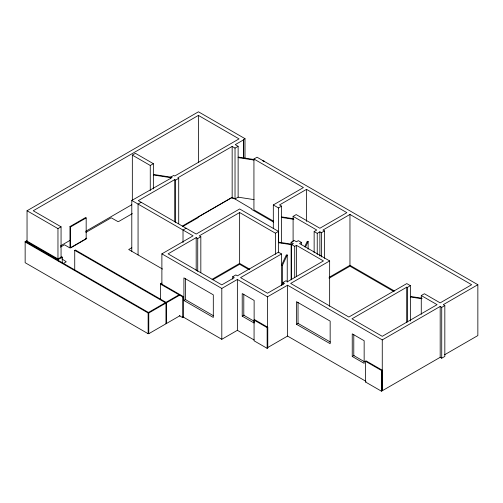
<?xml version="1.0" encoding="UTF-8"?>
<svg xmlns="http://www.w3.org/2000/svg" width="503" height="503" viewBox="0 0 503 503"><rect width="100%" height="100%" fill="white"/><g stroke="black" fill="none" stroke-linecap="round" stroke-linejoin="round"><path stroke-width="0.75" d="M406.776 322.379L406.776 287.175L407.292 287.471L410.391 285.679L410.391 321.027M263.949 161.601L264.188 161.086L262.667 160.853M282.422 265.402L287.244 255.002L286.358 254.864L281.529 265.263L282.422 265.402L282.422 284.786M304.667 246.841L307.232 241.308L308.125 241.446L308.125 249.205M305.56 246.979L308.125 241.446M27.043 242.05L27.043 210.751L198.452 111.792L245.011 138.671L245.011 158.231M170.599 178.779L170.599 177.219L173.698 175.428L174.723 176.019L239.044 138.885L198.389 115.407L33.242 210.757L61.064 226.815L61.064 258.114M132.333 200.502L132.333 155.119L135.426 153.333L153.365 163.689L153.365 188.952M132.333 155.119L150.265 165.474L153.365 163.689M25.15 241.629L26.25 240.987L26.873 241.346L25.772 241.987L25.15 241.629L25.15 262.704L148.146 333.715L148.769 333.357M27.043 210.751L57.964 228.607L61.064 226.815M69.98 226.557L85.548 217.573L86.17 217.931L86.17 238.648L70.602 247.633L69.98 247.275L69.98 226.557L70.602 226.916L86.17 217.931M131.792 251.311L131.792 200.458L171.624 177.811L170.599 177.219M243.389 158.382L243.389 139.601L245.011 138.671M178.71 223.703L178.71 178.32L175.61 180.112L174.723 179.596L138.294 200.634L196.183 234.052L239.635 208.965L278.505 231.405L278.505 252.789M235.027 148.096L235.027 198.949L238.126 197.163L238.126 146.304L235.027 148.096L232.16 146.436L177.823 177.811L178.71 178.32M243.697 158.558L243.697 139.777L235.259 144.65L238.126 146.304M60.429 245.917L69.942 240.421M85.573 231.399L131.786 204.715M60.391 247.13L64.441 244.791L69.735 247.847L70.709 247.904L86.698 238.617A0.849 0.49 0 0 0 86.698 238.328L86.478 238.114M85.906 232.399L111.201 217.793L117.903 221.578A0.912 0.528 0 0 0 118.155 221.603L118.494 221.565A0.912 0.528 0 0 0 118.714 221.483L132.358 213.612M141.161 202.288L138.061 204.073L138.061 254.933M57.656 260.655L57.656 259.12L61.649 256.813L62.271 257.171L62.271 263.314M57.656 259.12L58.279 259.479L62.271 257.171M74.733 270.306L74.733 250.356L75.356 249.997L166.587 302.668L166.587 323.391M63.34 263.478L66.063 261.893A0.868 0.503 0 0 0 66.195 261.711L62.039 258.995M273.588 221.213L253.933 209.864L253.933 159.005L257.033 157.219L477.85 284.711L477.85 335.564L444.633 354.741M131.792 247.734L128.693 249.526L162.526 269.055M182.576 225.922L232.16 197.295L251.921 209.003A0.88 0.509 0 0 0 251.921 209.569L273.594 222.093M182.507 226.671L198.107 217.661L197.648 217.397L231.556 197.824L232.744 198.503A0.83 0.478 0 0 0 232.964 198.578L233.046 198.597A0.912 0.528 0 0 0 233.555 198.597L234.058 198.389M186.116 228.243L183.017 230.034L183.017 242.553M161.884 284.365L161.884 253.852L193.083 235.844L131.792 200.458M200.829 272.727L200.829 236.737L197.729 238.529L196.183 237.63L168.084 253.852L221.804 284.868L234.266 277.669L232.682 276.757L232.682 279.102M278.505 231.405L275.405 233.191L239.635 212.543L199.282 235.844L200.829 236.737M273.318 228.419L273.318 204.947L303.41 187.575L253.933 159.005M293.098 241.409L293.098 216.372L296.198 214.586L319.87 228.249L346.863 212.662L306.509 189.361L279.511 204.947L281.586 206.142L281.586 243.043M273.318 204.947L278.486 207.934L281.586 206.142M160.614 299.518L160.614 283.811L161.953 283.038M148.146 312.64L179.345 294.626L179.967 294.984L148.769 312.998L148.146 312.64L148.146 333.715M212.059 279.322L239.635 263.402L249.758 269.243M183.337 296.575L161.23 283.811L160.614 284.17L182.721 296.933L183.337 296.575L183.337 317.292L182.721 317.651L179.37 315.721M212.794 279.775L239.635 264.276L249.035 269.696M183.916 300.473L213.303 317.443L213.303 294.84L183.916 277.87L183.916 300.473L185.77 299.404M291.13 279.831L291.13 242.27L294.23 240.484L296.456 241.767L298.354 240.667L301.454 242.459L301.454 244.804M232.682 276.757L235.85 274.927L237.435 275.839L278.436 252.173L281.529 253.958L281.529 285.427M291.614 279.769L291.614 244.559L293.356 243.559L291.13 242.27M314.142 252.682L314.142 231.556L316.771 230.034L293.098 216.372M161.884 253.852L221.804 288.445L237.366 279.461L267.458 296.833L287.571 285.226L382.261 339.896L440.182 306.459L441.728 307.352L444.828 305.56L444.828 356.42L441.728 358.205L440.182 357.312L382.261 390.749L382.261 339.896M281.529 253.958L240.535 277.631L267.533 293.218L284.472 283.434L282.919 282.541L282.919 284.887M291.614 244.559L294.714 246.351L296.456 245.345L323.448 260.931L287.571 281.649L286.018 280.749L282.919 282.541M301.454 242.459L299.555 243.559L329.647 260.931L329.647 306.308M314.142 231.556L317.242 233.342L319.87 231.826L321.417 232.719L324.517 230.934L324.517 258.316M421.275 314.318L421.275 295.544L424.375 293.752L440.182 302.875L471.651 284.711L349.962 214.454L322.97 230.034L324.517 230.934M148.146 333.357L148.769 333.715L179.967 315.702M329.647 260.931L290.671 283.434L348.862 317.035L406.776 283.591L410.391 285.679M242.213 316.161L254.128 323.039L254.128 300.436L242.213 293.557L242.213 316.161L244.112 315.067M254.065 320.071L254.688 319.713L267.772 327.271L267.772 347.988L267.15 348.346L254.065 340.795L254.065 320.071L267.15 327.629L267.772 327.271M182.759 316.758L221.804 339.299L237.366 330.314L254.084 339.971M329.044 277.386L349.962 265.307L394.151 290.822M329.107 278.222L349.962 266.181L394.094 291.665M296.474 324.272L330.157 343.712L330.157 321.115L296.474 301.668L296.474 324.272L298.336 323.196M365.354 380.991L287.571 336.079L267.458 347.692L267.458 296.833M406.776 287.175L351.962 318.82L382.261 336.318L437.082 304.667L421.275 295.544M352.238 356.464L364.153 363.342L364.153 340.738L352.238 333.86L352.238 356.464L354.093 355.388M477.85 284.711L443.281 304.667L444.828 305.56M365.423 361.223L366.046 360.865L382.091 370.133L382.091 390.85L381.469 391.208L365.423 381.947L365.423 361.223L381.469 370.491L382.091 370.133M365.423 381.947L366.046 381.588M254.317 159.558L238.365 157.093L238.126 157.602L254.078 160.073M172.12 177.339L153.604 174.472L153.365 174.987L171.114 177.735M238.126 197.163L254.078 199.628M293.343 218.711L281.825 216.931L281.586 217.447L293.871 219.346M291.784 244.207L278.744 242.188L278.505 242.704L291.545 244.722M422.092 298.241L410.63 296.468L410.391 296.984L421.854 298.757M330.358 342.04L298.028 323.379L298.028 302.334M364.379 361.682L353.785 355.571L353.785 334.526M254.386 321.36L243.798 315.249L243.798 294.205M85.548 238.29L86.17 238.648M160.614 283.811L161.23 284.17M213.517 315.777L185.462 299.581L185.462 278.536M74.733 250.356L165.965 303.026L165.965 323.75M441.728 307.352L441.728 358.205M440.182 306.459L440.182 357.312M407.292 287.471L407.292 321.895M381.469 370.491L381.469 391.208M349.962 214.454L349.962 265.307M321.417 232.719L321.417 256.976M319.87 231.826L319.87 256.084M317.242 233.342L317.242 254.468M306.509 189.361L306.509 221.439M296.456 245.345L296.456 276.644M294.714 246.351L294.714 277.65M287.571 285.226L287.571 336.079M287.244 255.002L287.244 282.152M278.486 207.934L278.486 242.358M275.405 233.191L275.405 254.317M267.15 327.629L267.15 348.346M239.635 212.543L239.635 263.402M237.366 279.461L237.366 330.314M232.16 146.436L232.16 197.295M221.804 288.445L221.804 339.299M198.389 115.407L198.389 162.356M197.729 238.529L197.729 271.387M196.183 237.63L196.183 270.495M182.721 296.933L182.721 317.651M175.61 180.112L175.61 222.364M174.723 179.596L174.723 221.848M150.265 165.474L150.265 190.511M148.769 312.998L148.769 333.715M70.602 226.916L70.602 247.633M58.279 259.479L58.279 261.013M57.964 228.607L57.964 259.12M25.772 241.629L25.15 241.987L148.146 312.998L148.769 312.64L25.772 241.629M26.873 240.987L26.25 241.346L57.656 259.479L58.279 259.12L26.873 240.987"/></g></svg>
